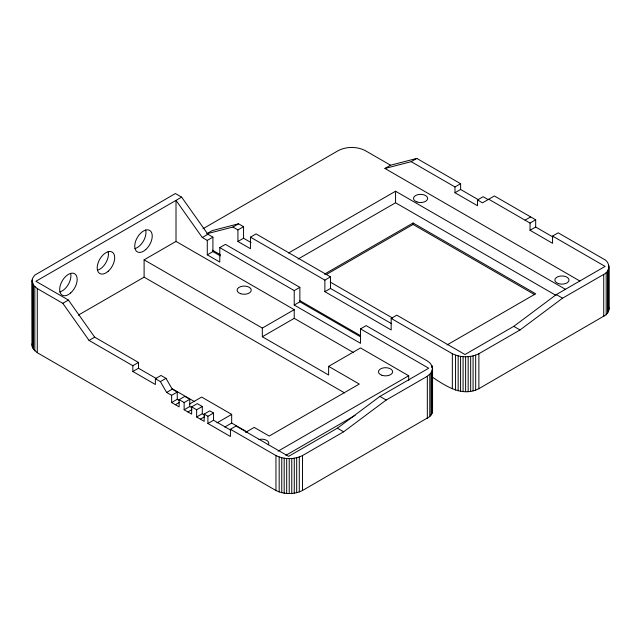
<?xml version="1.0" encoding="UTF-8"?>
<svg xmlns="http://www.w3.org/2000/svg" width="641" height="641" viewBox="0 0 641 641"><rect width="100%" height="100%" fill="white"/><g stroke="black" fill="none" stroke-linecap="round" stroke-linejoin="round"><path stroke-width="0.96" d="M212.916 237.154L207.283 240.399L207.283 254.846L219.791 262.065L219.791 247.626L294.227 290.597L294.227 305.044L360.53 343.32L360.53 328.881L366.163 325.628L427.331 360.939L429.791 362.798L431.898 365.69L432.555 368.599L432.555 410.785L431.898 413.693L429.791 416.586L302.496 490.517C294.307 494.564 284.147 494.564 275.959 490.517L37.282 352.718L33.532 349.361L32.218 346.525L32.05 280.918L32.715 278.01L34.814 275.117L175.386 193.526L181.635 197.14L207.908 234.261L212.916 237.154L212.916 251.593L220.416 255.927M32.05 345.058L32.218 343.592M432.555 368.599L431.072 372.91L427.331 376.259L386.178 400.024L343.64 431.802L302.496 455.559C294.307 459.605 284.147 459.605 275.959 455.559L230.431 429.27L230.431 436.497L207.908 423.493L207.908 416.273L213.541 413.02L213.541 420.248L230.864 430.247M488.762 199.231L530.043 223.068L530.043 230.287L552.558 243.292L552.558 236.064L558.191 232.819L603.718 259.1C610.408 261.953 610.408 271.568 603.718 274.42L562.566 298.185L520.035 329.963L478.883 353.72C470.694 357.766 460.534 357.766 452.346 353.72L391.178 318.409L391.178 329.963L324.875 291.679L324.875 280.125L250.447 237.154L250.447 248.708L237.931 241.481L237.931 229.927L243.564 226.682L243.564 238.236L251.072 242.57M432.435 377.18C445.88 386.186 462.506 397.252 478.883 388.678L606.186 314.747L608.285 311.855L608.95 308.946L608.95 266.76M230.431 429.27L236.056 426.025L288.602 456.36L337.39 428.188L379.921 396.41L428.709 368.238L360.53 328.881M391.178 318.409L396.811 315.156L464.989 354.521L513.778 326.349L556.316 294.572L605.104 266.4L552.558 236.064M181.635 197.14L35.896 281.279L68.419 300.06L94.692 337.182L138.48 362.461L138.48 368.238L156.668 378.743M32.05 280.918L33.532 285.221L37.282 288.578L62.794 303.313L68.419 300.06M344.594 392.909L144.105 277.16L144.105 259.829L176.011 241.409L294.227 309.667L294.227 318.337L353.64 352.638M202.997 228.725L338.504 150.483C346.693 146.436 356.853 146.436 365.041 150.483L390.553 165.21L416.826 158.423L460.615 183.703L460.615 189.48L478.803 199.984M206.658 233.829L212.291 230.576L238.556 223.789L243.564 226.682M176.011 241.409L176.011 200.385L202.284 237.515L207.908 234.261M78.314 315.148L144.105 277.16M207.596 233.588L232.931 227.042L238.556 223.789M207.283 254.846L212.916 251.593M219.791 247.626L225.424 244.373L299.86 287.344L299.86 301.791L360.138 336.589M237.931 241.481L243.564 238.236M250.447 237.154L256.071 233.901L330.508 276.872L330.508 288.434L391.643 323.729M579.889 281.022L384.929 168.463L390.553 165.21M62.794 303.313L89.067 340.435L94.692 337.182M384.929 168.463L411.202 161.676L416.826 158.423M288.538 253.003L395.561 191.218L565.498 289.331M298.033 259.076L395.561 202.772L555.963 295.381M89.067 340.435L132.847 365.715L138.48 362.461M132.847 365.715L132.847 371.492L138.48 368.238M411.202 161.676L454.982 186.956L460.615 183.703M454.982 186.956L454.982 192.733L460.615 189.48M294.227 290.597L299.86 287.344M324.41 274.18L413.076 222.996L535.676 293.778L447.009 344.962M326.133 274.636L413.076 224.438L534.81 294.724M324.875 280.125L330.508 276.872M132.847 371.492L155.37 384.496L155.37 378.711L160.995 375.466L166.003 378.35L172.253 389.183L177.261 392.076L177.261 399.295L171.628 402.548L171.628 395.329L177.261 392.076M155.37 378.711L160.37 381.603L166.003 378.35M294.227 305.044L299.86 301.791M454.982 192.733L477.505 205.729L477.505 199.952L483.13 196.707L488.138 199.591M324.875 291.679L330.508 288.434M144.105 259.829L262.329 328.08L294.227 309.667M262.329 328.08L262.329 336.749L294.227 318.337M160.37 381.603L166.628 392.436L172.253 389.183M171.628 402.548L179.135 406.883L179.135 399.655L184.768 396.41L189.768 399.295L189.768 406.522L184.143 409.767L184.143 402.548L189.768 399.295M175.386 404.711L179.408 402.396M189.56 404.038L201.651 397.059L231.681 414.39L231.681 423.06L247.266 432.058M184.143 409.767L191.643 414.102L191.643 406.883L197.276 403.63L202.284 406.522L202.284 413.741L196.651 416.995L196.651 409.767L202.284 406.522M187.893 411.939L191.915 409.615M525.043 220.175L530.668 216.93M530.043 223.068L535.676 219.815L535.676 227.042L552.991 237.042M196.651 416.995L204.159 421.329L204.159 414.102L209.783 410.857L213.541 413.02M200.401 419.158L204.423 416.842M530.043 230.287L535.676 227.042M207.908 423.493L213.541 420.248M216.995 422.868L231.681 414.39M262.329 336.749L328.633 375.033L328.633 366.364L360.53 347.943L408.694 375.754L408.694 380.57M224.767 427.05L231.681 423.06M245.559 432.379L254.197 427.395L269.212 436.064L359.281 384.055L328.633 366.364M278.098 451.152L408.694 375.754M285.878 455.326L355.074 415.376M535.676 219.815L494.387 195.978L482.505 202.844L477.505 199.952M556.316 294.572L562.566 298.185M513.778 326.349L520.035 329.963M330.171 282.024L392.596 318.072M232.931 227.042L237.931 229.927M202.284 237.515L207.283 240.399M212.524 250.214L220.32 254.717M299.972 300.701L360.571 335.692M379.921 396.41L386.178 400.024M337.39 428.188L343.64 431.802M172.253 388.75L194.736 401.731M166.628 392.436L171.628 395.329M179.135 399.655L184.143 402.548M191.643 406.883L196.651 409.767M204.159 414.102L207.908 416.273M177.261 399.295L179.512 400.601M189.768 406.522L192.02 407.82M202.284 413.741L204.535 415.048M608.782 307.472L608.95 308.946M432.395 409.311L432.555 410.785M608.782 265.294L608.782 310.412M608.285 269.677L608.285 311.855M607.468 271.071L607.468 313.249M606.186 272.569L606.186 314.747M603.718 274.42L603.718 316.606M478.883 353.72L478.883 388.678M475.67 355.146L475.67 390.097M473.074 355.883L473.074 390.842M470.662 356.356L470.662 391.314M468.162 356.644L468.162 391.603M465.614 356.741L465.614 391.699M463.074 356.644L463.074 391.603M460.575 356.356L460.575 391.314M458.163 355.883L458.163 390.842M455.559 355.146L455.559 390.097M452.346 353.72L452.346 388.678M432.395 367.133L432.395 412.251M431.898 365.69L431.898 367.654M431.898 371.516L431.898 413.693M431.072 372.91L431.072 415.088M429.791 374.408L429.791 416.586M427.331 376.259L427.331 418.445M413.076 222.996L413.076 224.438M395.561 191.218L395.561 202.772M302.496 455.559L302.496 490.517M299.283 456.985L299.283 491.935M296.679 457.722L296.679 492.681M294.267 458.195L294.267 493.153M291.767 458.483L291.767 493.442M289.227 458.579L289.227 493.538M286.679 458.483L286.679 493.442M284.179 458.195L284.179 493.153M281.768 457.722L281.768 492.681M279.172 456.985L279.172 491.935M275.959 455.559L275.959 490.517M37.282 288.578L37.282 352.718M34.814 286.727L34.814 350.859M33.532 285.221L33.532 349.361M32.715 283.827L32.715 347.967M32.218 279.452L32.218 346.525M145.683 230.015A12.387 7.147 -60 0 1 134.963 248.588M108.153 251.681A12.387 7.147 -60 0 1 97.432 270.254M70.622 273.346A12.387 7.147 -60 0 1 59.901 291.919M258.988 439.51A7.075 4.086 0 0 1 266.704 440.391A7.075 4.086 0 0 1 268.242 444.846M382.012 375.322A7.075 4.086 0 0 0 392.629 371.78A7.075 4.086 0 0 0 382.012 368.238A7.075 4.086 0 0 0 382.012 375.322M240.647 293.706A7.075 4.086 0 0 0 251.264 290.165A7.075 4.086 0 0 0 240.647 286.623A7.075 4.086 0 0 0 240.647 293.706M145.747 249.581A12.387 7.147 -60 0 0 149.674 230.399A12.387 7.147 -60 0 0 135.027 243.388A12.387 7.147 -60 0 0 145.747 249.581M108.217 271.247A12.387 7.147 -60 0 0 112.143 252.065A12.387 7.147 -60 0 0 97.496 265.054A12.387 7.147 -60 0 0 108.217 271.247M70.686 292.921A12.387 7.147 -60 0 0 74.612 273.731A12.387 7.147 -60 0 0 59.966 286.727A12.387 7.147 -60 0 0 70.686 292.921M417.043 201.979A7.075 4.086 0 0 0 427.659 198.438A7.075 4.086 0 0 0 417.043 194.896A7.075 4.086 0 0 0 417.043 201.979M558.407 283.594A7.075 4.086 0 0 0 569.024 280.053A7.075 4.086 0 0 0 558.407 276.511A7.075 4.086 0 0 0 558.407 283.594"/></g></svg>
